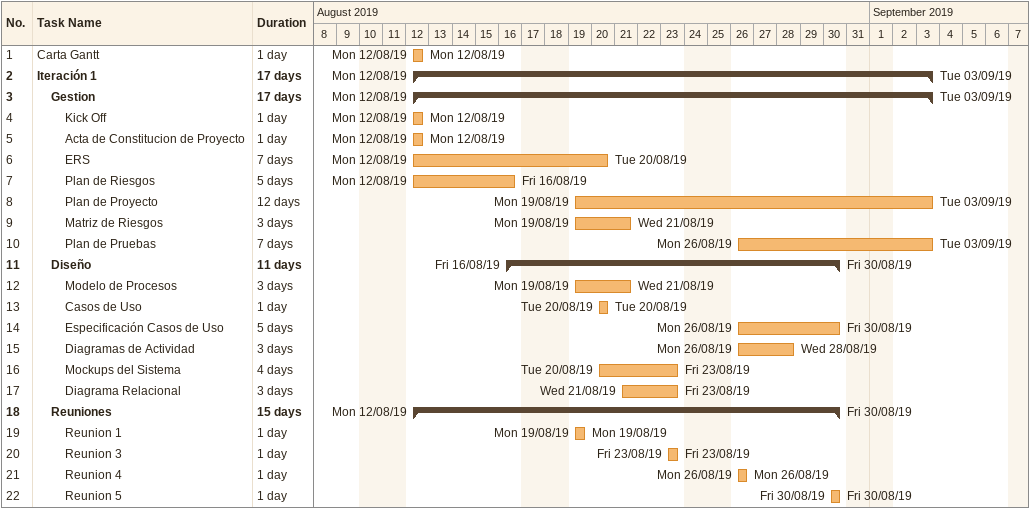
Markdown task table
| ID | Level | Task | Duration | Start | Finish |
|---|---|---|---|---|---|
| 1 | 1 | Carta Gantt | 1d | 2019-08-12 | 2019-08-12 |
| 2 | 1 | **Iteración 1** | 17d | 2019-08-12 | 2019-09-03 |
| 3 | 2 | **Gestion** | 17d | 2019-08-12 | 2019-09-03 |
| 4 | 3 | Kick Off | 1d | 2019-08-12 | 2019-08-12 |
| 5 | 3 | Acta de Constitucion de Proyecto | 1d | 2019-08-12 | 2019-08-12 |
| 6 | 3 | ERS | 7d | 2019-08-12 | 2019-08-20 |
| 7 | 3 | Plan de Riesgos | 5d | 2019-08-12 | 2019-08-16 |
| 8 | 3 | Plan de Proyecto | 12d | 2019-08-19 | 2019-09-03 |
| 9 | 3 | Matriz de Riesgos | 3d | 2019-08-19 | 2019-08-21 |
| 10 | 3 | Plan de Pruebas | 7d | 2019-08-26 | 2019-09-03 |
| 11 | 2 | **Diseño** | 11d | 2019-08-16 | 2019-08-30 |
| 12 | 3 | Modelo de Procesos | 3d | 2019-08-19 | 2019-08-21 |
| 13 | 3 | Casos de Uso | 1d | 2019-08-20 | 2019-08-20 |
| 14 | 3 | Especificación Casos de Uso | 5d | 2019-08-26 | 2019-08-30 |
| 15 | 3 | Diagramas de Actividad | 3d | 2019-08-26 | 2019-08-28 |
| 16 | 3 | Mockups del Sistema | 4d | 2019-08-20 | 2019-08-23 |
| 17 | 3 | Diagrama Relacional | 3d | 2019-08-21 | 2019-08-23 |
| 18 | 2 | **Reuniones** | 15d | 2019-08-12 | 2019-08-30 |
| 19 | 3 | Reunion 1 | 1d | 2019-08-19 | 2019-08-19 |
| 20 | 3 | Reunion 3 | 1d | 2019-08-23 | 2019-08-23 |
| 21 | 3 | Reunion 4 | 1d | 2019-08-26 | 2019-08-26 |
| 22 | 3 | Reunion 5 | 1d | 2019-08-30 | 2019-08-30 |
